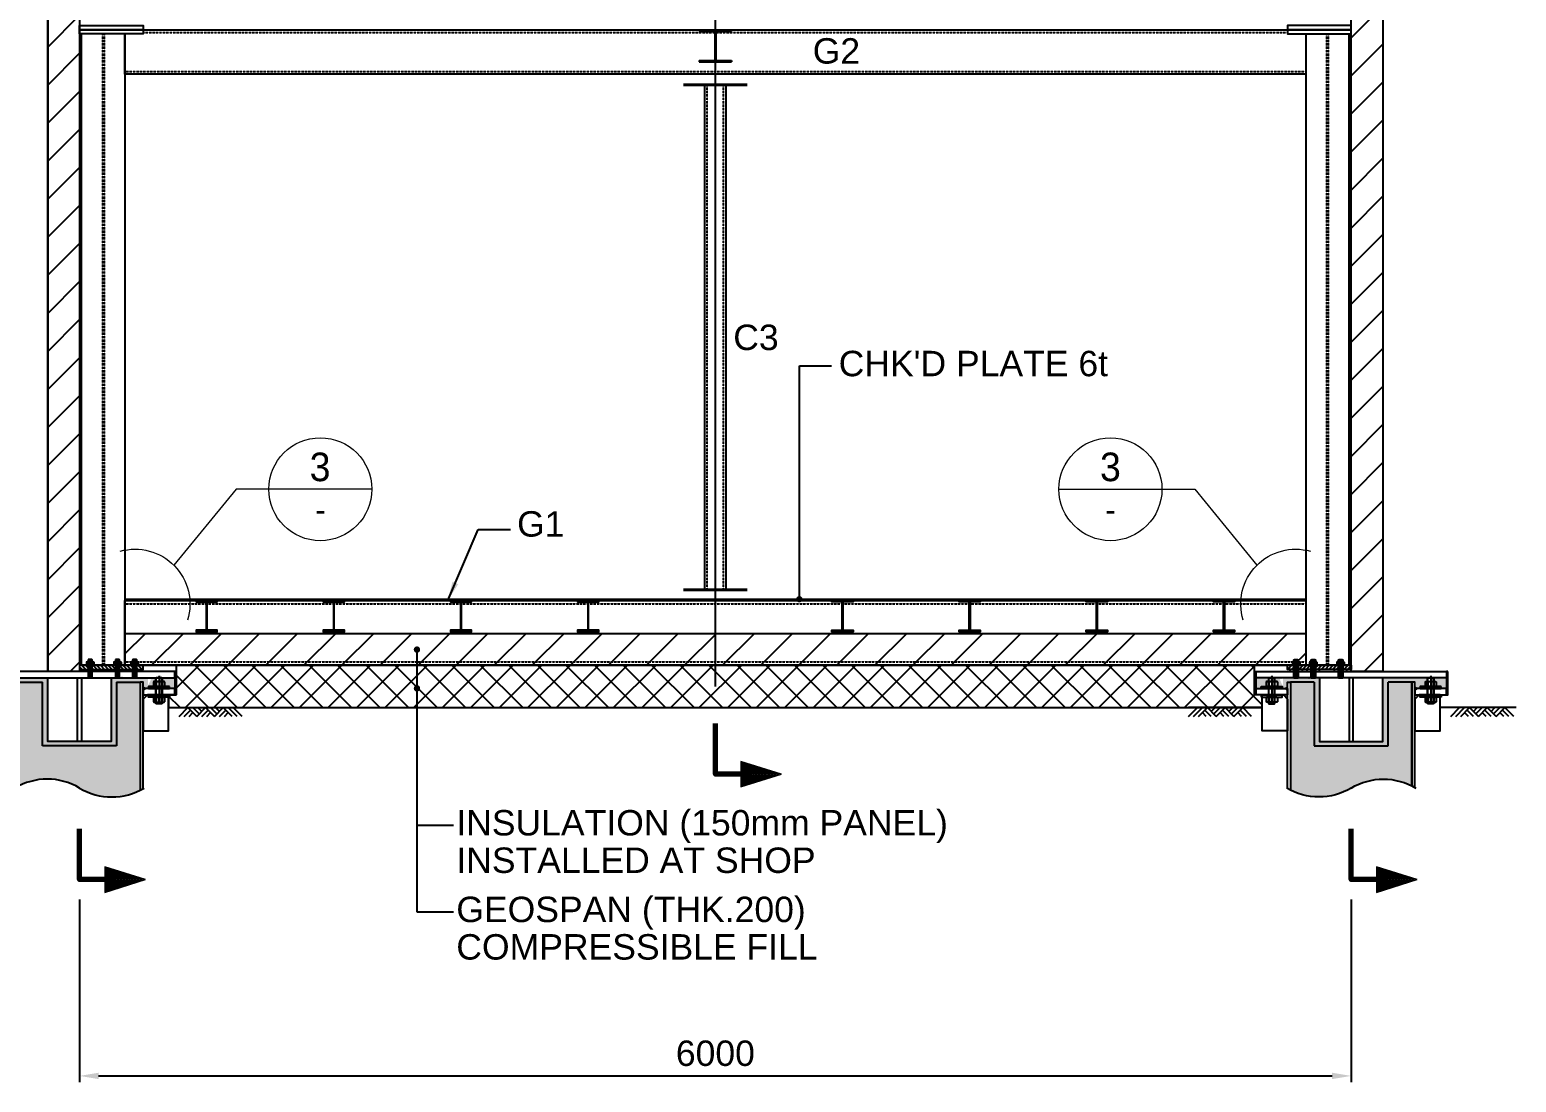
# Model space of a CAD drawing. Header units: millimetres. Extents: x 415966 to 487306, y -108951 to -17325.
# Drawn here: x 456970 to 463984, y -61228 to -56259 of the extents above; entities that cross this region are included whole.
import ezdxf
from ezdxf.enums import TextEntityAlignment as Align

# ---------------------------------------------------------------- set-up
doc = ezdxf.new("R2010")
doc.units = ezdxf.units.MM
doc.header["$LTSCALE"] = 2
doc.linetypes.add('CENTER', pattern=[2, 1.25, -0.25, 0.25, -0.25])
doc.linetypes.add('HIDDEN', pattern=[0.375, 0.25, -0.125])
doc.layers.get('Defpoints').update_dxf_attribs({"color": 250})
for name, color, linetype in [('#20_GR', 3, 'Continuous'), ('C_BLOCK', 7, 'Continuous'), ('C_CEN', 1, 'CENTER'), ('C_COLUMN-01', 2, 'Continuous'), ('C_DIM', 7, 'Continuous'), ('C_GIRDER', 2, 'Continuous'), ('C_HAT', 253, 'Continuous'), ('C_TEXT_01', 2, 'Continuous'), ('CONC', 3, 'Continuous'), ('DIM', 1, 'Continuous'), ('finish', 1, 'Continuous'), ('PLATE', 2, 'Continuous'), ('나사산', 1, 'Continuous'), ('중심선', 1, 'CENTER')]:
    doc.layers.add(name, color=color, linetype=linetype)
doc.layers.add('C_STEEL', color=2, linetype='Continuous', lineweight=30)
doc.styles.add('Arial', font='arial.ttf')
doc.styles.add('돋움', font='')
doc.styles.get('돋움').set_extended_font_data('Dotum')
doc.dimstyles.new('일반도면_0020', dxfattribs={"dimtxt": 80, "dimasz": 60, "dimexe": 20, "dimexo": 100, "dimgap": 30, "dimtad": 1, "dimdec": 0, "dimzin": 0, "dimdsep": 46, "dimtxsty": 'Arial', "dimcen": -100, "dimclrd": 7, "dimclre": 7, "dimclrt": 2, "dimadec": 8, "dimazin": 0, "dimtfac": 1, "dimtdec": 0, "dimtix": 1, "dimtmove": 2, "dimatfit": 3, "dimfxl": 1, "dimtolj": 1, "dimtzin": 0, "dimarcsym": 0})
doc.dimstyles.new('일반도면_0030', dxfattribs={"dimtxt": 120, "dimasz": 90, "dimexe": 30, "dimexo": 150, "dimgap": 45, "dimtad": 1, "dimdec": 0, "dimzin": 0, "dimdsep": 46, "dimtxsty": 'Arial', "dimcen": -150, "dimclrd": 7, "dimclre": 7, "dimclrt": 2, "dimadec": 8, "dimazin": 0, "dimtfac": 1, "dimtdec": 0, "dimtix": 1, "dimtmove": 2, "dimatfit": 3, "dimfxl": 1, "dimtolj": 1, "dimtzin": 0, "dimarcsym": 0})
pattern_1 = [(45, (-63679, -4), (-89.80256121069154, 89.80256121069154), [])]

# ---------------------------------------------------------------- blocks, each defined once
blk = doc.blocks.new('A$C70F644BE')
at = {"layer": 'finish'}
for p, q in [((0, 0), (152, 0)), ((0, 0), (0, -6.600000000002183)), ((152, 0), (152, -6.600000000002183)), ((0, -6.600000000002183), (73.0799999999872, -6.600000000002183)), ((73.0799999999872, -6.600000000002183), (73.0800000000163, -145.3999999999978)), ((78.9200000000128, -6.600000000002183), (152, -6.600000000002183)), ((78.9200000000128, -6.600000000002183), (78.92000000004191, -145.3999999999978)), ((0, -145.3999999999978), (73.0800000000163, -145.3999999999978)), ((2.91038304567337e-11, -145.3999999999978), (2.91038304567337e-11, -152)), ((0, -152), (152, -152)), ((78.92000000004191, -145.3999999999978), (152, -145.3999999999978)), ((152.0000000000291, -145.3999999999978), (152.0000000000291, -152))]:
    blk.add_line(p, q, dxfattribs=at)
blk = doc.blocks.new('*D35')
at = {"layer": 'C_DIM', "color": 7, "lineweight": -2, "transparency": 16777216}
for p, q in [((457205.3010760642, -60365.62744630758), (457205.3010760642, -61227.62744630758)), ((463205.3010760667, -60365.62744630758), (463205.3010760667, -61227.62744630758)), ((457295.3010760642, -61197.62744630758), (463115.3010760667, -61197.62744630758))]:
    blk.add_line(p, q, dxfattribs=at)
at = {"layer": 'C_DIM', "color": 7, "transparency": 16777216}
for points in [[(457295.3010760642, -61182.62744630758), (457295.3010760642, -61212.62744630758), (457205.3010760642, -61197.62744630758)], [(463115.3010760667, -61182.62744630758), (463115.3010760667, -61212.62744630758), (463205.3010760667, -61197.62744630758)]]:
    blk.add_solid(points, dxfattribs=at)
at = {"layer": 'Defpoints', "color": 0, "transparency": 16777216}
for p in [(457205.3010760642, -60215.62744630758), (463205.3010760667, -60215.62744630758), (463205.3010760667, -61197.62744630758)]:
    blk.add_point(p, dxfattribs=at)
at = {"layer": 'C_DIM', "color": 2, "transparency": 16777216, "insert": (460205.3010760655, -61091.35868778098), "char_height": 120, "attachment_point": 5, "style": 'Arial'}
blk.add_mtext('\\A1;6000', dxfattribs=at)
blk = doc.blocks.new('MS')
at = {"layer": 'C_BLOCK', "color": 1, "linetype": 'Continuous', "lineweight": 13}
for p, q in [((-8.665125000000002, 3.562416666666667), (-7, 8.891166666666667)), ((-8.580541666666667, 3.624541666666667), (-7, 8.682041666666667)), ((-8.495666666666668, 3.686958333333334), (-7, 8.472916666666666)), ((-8.410791666666666, 3.749083333333333), (-7, 8.263791666666668)), ((-7, 8.891166666666667), (-5.334875, 3.562416666666667)), ((-7, 8.682041666666667), (-5.419458333333333, 3.624541666666667)), ((-7, 8.472916666666666), (-5.504333333333333, 3.686958333333334)), ((-7, 8.263791666666668), (-5.589208333333334, 3.749083333333333)), ((-8.326208333333334, 3.8115), (-7, 8.056125000000002)), ((-8.241624999999999, 3.873916666666667), (-7, 7.847291666666667)), ((-8.157041666666668, 3.936041666666667), (-7, 7.638166666666667)), ((-8.072166666666666, 3.998458333333334), (-7, 7.429041666666667)), ((-7.987291666666668, 4.060583333333334), (-7, 7.2205)), ((-7.902416666666666, 4.123), (-7, 7.011083333333334)), ((-7.817833333333334, 4.185416666666667), (-7, 6.80225)), ((-7.732958333333333, 4.247541666666667), (-7, 6.592833333333334)), ((-7.648375000000001, 4.309958333333333), (-7, 6.385166666666668)), ((-7.563791666666666, 4.372083333333333), (-7, 6.176333333333334)), ((-7, 8.056125000000002), (-5.673791666666667, 3.8115)), ((-7, 7.847291666666667), (-5.758375, 3.873916666666667)), ((-7, 7.638166666666667), (-5.842958333333334, 3.936041666666667)), ((-7, 7.429041666666667), (-5.927833333333334, 3.998458333333334)), ((-7, 7.2205), (-6.012708333333333, 4.060583333333334)), ((-7, 7.011083333333334), (-6.097583333333334, 4.123)), ((-7, 6.80225), (-6.182166666666667, 4.185416666666667)), ((-7, 6.592833333333334), (-6.267041666666667, 4.247541666666667)), ((-7, 6.385166666666668), (-6.351625, 4.309958333333333)), ((-7, 6.176333333333334), (-6.436208333333334, 4.372083333333333)), ((-6.097583333333334, 4.123), (-7.902416666666666, 4.123)), ((-6.182166666666667, 4.185416666666667), (-7.817833333333334, 4.185416666666667)), ((-6.267041666666667, 4.247541666666667), (-7.732958333333333, 4.247541666666667)), ((-6.351625, 4.309958333333333), (-7.648375000000001, 4.309958333333333)), ((-6.436208333333334, 4.372083333333333), (-7.563791666666666, 4.372083333333333)), ((-7.478916666666668, 4.434500000000001), (-7, 5.967208333333334)), ((-6.521083333333334, 4.434500000000001), (-7.478916666666668, 4.434500000000001)), ((-7.394333333333334, 4.496916666666667), (-7, 5.758666666666667)), ((-6.605666666666667, 4.496916666666667), (-7.394333333333334, 4.496916666666667)), ((-7.309458333333334, 4.559041666666666), (-7, 5.549250000000001)), ((-6.690541666666667, 4.559041666666666), (-7.309458333333334, 4.559041666666666)), ((-7.224583333333334, 4.621458333333334), (-7, 5.340416666666667)), ((-6.775416666666668, 4.621458333333334), (-7.224583333333334, 4.621458333333334)), ((-7.140000000000001, 4.683583333333334), (-7, 5.131583333333333)), ((-6.86, 4.683583333333334), (-7.140000000000001, 4.683583333333334)), ((-7.055125, 4.746), (-7, 4.922458333333334)), ((-6.944875000000001, 4.746), (-7.055125, 4.746)), ((-7, 5.967208333333334), (-6.521083333333334, 4.434500000000001)), ((-7, 5.758666666666667), (-6.605666666666667, 4.496916666666667)), ((-7, 5.549250000000001), (-6.690541666666667, 4.559041666666666)), ((-7, 5.340416666666667), (-6.775416666666668, 4.621458333333334)), ((-7, 5.131583333333333), (-6.86, 4.683583333333334)), ((-7, 4.922458333333334), (-6.944875000000001, 4.746)), ((-5.334875, 3.562416666666667), (-8.665125000000002, 3.562416666666667)), ((-5.419458333333333, 3.624541666666667), (-8.580541666666667, 3.624541666666667)), ((-5.504333333333333, 3.686958333333334), (-8.495666666666668, 3.686958333333334)), ((-5.589208333333334, 3.749083333333333), (-8.410791666666666, 3.749083333333333)), ((-5.673791666666667, 3.8115), (-8.326208333333334, 3.8115)), ((-5.758375, 3.873916666666667), (-8.241624999999999, 3.873916666666667)), ((-5.842958333333334, 3.936041666666667), (-8.157041666666668, 3.936041666666667)), ((-5.927833333333334, 3.998458333333334), (-8.072166666666666, 3.998458333333334)), ((-6.012708333333333, 4.060583333333334), (-7.987291666666668, 4.060583333333334))]:
    blk.add_line(p, q, dxfattribs=at)
at = {"layer": 'C_BLOCK', "color": 3, "linetype": 'Continuous', "lineweight": 70, "flags": 128}
blk.add_lwpolyline([(-7, 3.5), (-7, 0), (0, 0)], dxfattribs=at)
at = {"layer": 'C_BLOCK', "color": 1, "linetype": 'Continuous', "lineweight": 13}
blk.add_3dface([(-8.75, 3.5), (-7, 9.1), (-5.25, 3.5)], dxfattribs=at)
blk = doc.blocks.new('A$C25214C55')
at = {"layer": 'DIM'}
for p, q in [((223.470387361871, -125.0000000000036), (348.470387361871, -3.637978807091713e-12)), ((294.1810654805304, -125.0000000000036), (419.1810654805304, -3.637978807091713e-12)), ((364.8917435991752, -125.0000000000036), (489.8917435991752, -3.637978807091713e-12)), ((473.470387361871, -125.0000000000036), (419.1810654805304, -70.71067811865942)), ((544.1810654805304, -125.0000000000036), (454.5364045398455, -35.35533905932971)), ((614.8917435991752, -125.0000000000036), (489.8917435991752, -3.637978807091713e-12)), ((544.1810654805304, -54.28932188134786), (598.470387361871, -3.637978807091713e-12)), ((579.5364045398455, -89.64466094067757), (669.1810654805304, -3.637978807091713e-12)), ((614.8917435991752, -125.0000000000036), (739.8917435991752, -3.637978807091713e-12)), ((723.470387361871, -125.0000000000036), (669.1810654805304, -70.71067811865942)), ((794.1810654805304, -125.0000000000036), (704.5364045398455, -35.35533905932971)), ((864.8917435991752, -125.0000000000036), (739.8917435991752, -3.637978807091713e-12)), ((794.1810654805304, -54.28932188134786), (848.470387361871, -3.637978807091713e-12)), ((829.5364045398455, -89.64466094067757), (919.1810654805304, -3.637978807091713e-12)), ((864.8917435991752, -125.0000000000036), (989.8917435991752, -3.637978807091713e-12)), ((973.470387361871, -125.0000000000036), (919.1810654805304, -70.71067811865942)), ((1044.18106548053, -125.0000000000036), (954.5364045398455, -35.35533905932971)), ((1114.891743599175, -125.0000000000036), (989.8917435991752, -3.637978807091713e-12))]:
    blk.add_line(p, q, dxfattribs=at)
blk = doc.blocks.new('_DatumFilled')
at = {"color": 0, "linetype": 'ByBlock'}
blk.add_solid([(0, 0.57735027), (-1, 0), (0, -0.57735027)], dxfattribs=at)
blk = doc.blocks.new('d11')
h = blk.add_hatch(color=9)
edge = h.paths.add_edge_path()
edge.add_arc((-303.7500000001164, -294.7278323663486), 296.6943494444259, 239.1258303310062, 296.7950632267268)
edge.add_line((-170, -559.5645263726037), (-170, -49.99999999998545))
edge.add_line((-170, -50), (-281.0000000074506, -50))
edge.add_line((-281.0000000074506, -50), (-281.0000000074506, -350))
edge.add_line((-281.0000000074506, -350), (-631.0000000074506, -350))
edge.add_line((-631.0000000074506, -350), (-631.0000000074506, -50))
edge.add_line((-631.0000000074506, -50), (-742, -50))
edge.add_line((-742, -50), (-742, -539.1944840871438))
edge.add_arc((-608.2500000001164, -804.0311780936318), 296.694349444439, 59.12583033100577, 116.7950632266658, ccw=False)
at = {"layer": 'C_GIRDER'}
h = blk.add_hatch(dxfattribs=at)
h.set_pattern_fill('AR-CONC', color=256, scale=5, style=0)
h.set_pattern_definition([(49.99999999999999, (-571463.5940438636, 28468.11309052343), (35.86300913003767, -3.137606749129755), [3.75, -41.25]), (355, (-571463.5940438636, 28468.11309052343), (-6.937566680649999, 37.60960668500059), [3, -33]), (100.4513999999999, (-571460.6054598636, 28467.85162352343), (28.92546908570108, 34.47197710304768), [3.1870095, -35.0571056]), (46.18420000000001, (-571463.5940438636, 28478.11309052343), (53.36205243128222, -8.275950716450904), [5.625, -61.875]), (96.63559999999974, (-571459.1472066136, 28477.42342517343), (46.73313527743516, 48.70589354502209), [4.780514399999997, -52.58564999999998]), (351.1842, (-571463.5940438636, 28478.11309052343), (46.73309725668136, 48.70593004626623), [4.5, -49.5]), (21, (-571458.5940438636, 28475.61309052343), (29.84535260592308, -20.13094453326694), [3.75, -41.25]), (326.0000000000001, (-571458.5940438636, 28475.61309052343), (12.16576659607909, 36.25750225234265), [3, -33]), (71.4514, (-571456.1069322136, 28473.93551022343), (42.0111314290745, 16.12652483549762), [3.1870095, -35.0571056]), (37.50000000000001, (-571463.5940438636, 28468.11309052343), (0.6079927658645333, 16.64469269156557), [0, -32.59999999999999, 0, -33.5, 0, -33.125]), (7.499999999999999, (-571463.5940438636, 28468.11309052343), (13.15347687210743, 19.72058559411801), [0, -19.1, 0, -31.85, 0, -12.625]), (327.5, (-571474.7440438636, 28468.11309052343), (26.69112180862045, -1.12774358671899), [0, -12.5, 0, -39, 0, -51.75]), (317.5, (-571479.7440438636, 28468.11309052343), (29.15930846711931, 5.005249116615882), [0, -16.25, 0, -25.9, 0, -36.75])])
h.paths.add_polyline_path([(-846.0000000172295, -30), (-906, -30), (-906, -80.00000000046566), (-881, -80.00000000046566), (-881, -70.00000002031447), (-853.9999999807915, -70.00000002031447), (-855.9995664064772, -68.84487303521018, -0.03836757206835595), (-857.5585600156337, -67.94426000007661), (-857.5585600156337, -48.05574000008346, -0.03836757211836058), (-855.9995664043818, -47.15512696393125), (-854.0000000153668, -46.00000000032014), (-846.0000000182772, -46.00000000032014)])
h.paths.add_polyline_path([(-756, -50), (-742, -50), (-606.0000000074506, -50), (-606.0000000074506, -30), (-816.000000017113, -30), (-816.0000000181608, -46.00000000032014), (-808.0000000153668, -46.00000000032014), (-806.0004336256534, -47.15512696452788, -0.03836757208910301), (-804.4414400155656, -48.05574000008346), (-804.4414400155656, -67.94426000007661, -0.03836757203997456), (-806.0004336235579, -68.84487303464266), (-808.0000000499422, -70.00000002031447), (-781, -70.00000002031447), (-781, -80.00000000046566), (-756, -80.00000000046566)])
h.paths.add_polyline_path([(-133.47426130448, -33.03101058542961), (-122.1975762033835, -35.60851561209711), (-120.2471683339681, -30), (-306.0000000074506, -30), (-306.0000000074506, -50), (-170, -50), (-156, -50), (-156, -80.00000000046566), (-131, -80.00000000046566), (-131, -70.00000002031447), (-103.9999999500578, -70.00000002031447), (-105.9995663764421, -68.84487303462811, -0.03836757203983128), (-107.5585599844344, -67.94426000007661), (-107.5585599844344, -48.05574000008346, -0.03836757208895958), (-105.9995663743466, -47.15512696452788), (-103.9999999846332, -46.00000000032014), (-95.99999998183921, -46.00000000032014), (-95.99999998288695, -30), (-120.2471683339681, -30), (-122.1975762033835, -35.60851561209711), (-118.4805116424104, -36.45812278872472), (-133.8021205305122, -68.97808361479838)])
h.paths.add_polyline_path([(-6, -30), (-65.99999998277053, -30), (-65.9999999817228, -46.00000000032014), (-57.99999998463318, -46.00000000032014), (-56.00043359561823, -47.15512696393125, -0.03836757211821606), (-54.4414399843663, -48.05574000008346), (-54.4414399843663, -67.94426000007661, -0.03836757206821154), (-56.00043359352276, -68.84487303521018), (-58.00000001920853, -70.00000002031447), (-31, -70.00000002031447), (-31, -80.00000000046566), (-6, -80.00000000046566)])
h.paths.add_polyline_path([(-631.0000000074506, -50), (-631.0000000074506, -350), (-281.0000000074506, -350), (-281.0000000074506, -50), (-306.0000000074506, -50), (-306.0000000074506, -330), (-606.0000000074506, -330), (-606.0000000074506, -50)])
at = {"layer": 'C_HAT'}
h = blk.add_hatch(dxfattribs=at)
h.set_pattern_fill('ANSI31', color=256, scale=100, style=0)
h.set_pattern_definition([(135, (574219.1210275803, 21868.16491843114), (8.838834764831843, 8.838834764831844), [])])
h.paths.add_polyline_path([(-456.0000000074506, 30), (-156.0000000074506, 30), (-156.0000000074506, 10), (-456.0000000074506, 10)])
for p, q in [((-423.3207999996375, 44.65929999999935), (-420.9999999996508, 46)), ((-423.3207999996375, 44.65929999999935), (-423.3207999996375, 31.34070000000065)), ((-423.3207999996375, 31.34070000000065), (-420.9999999996508, 30)), ((-420.9999999996508, 46), (-390.9999999996508, 46)), ((-420.9999999996508, 30), (-390.9999999996508, 30)), ((-414.6468349996721, 57.35000000000582), (-415.9999999996508, 55.996834999969)), ((-395.9999999996508, 55.996834999969), (-415.9999999996508, 55.996834999969)), ((-415.9999999996508, 55.996834999969), (-415.9999999996508, -28.64683499996318)), ((-414.6609999997308, 44.65929999999935), (-414.6609999997308, 31.34070000000065)), ((-397.3531649996294, 57.35000000000582), (-414.6468349996721, 57.35000000000582)), ((-395.9999999996508, 55.996834999969), (-397.3531649996294, 57.35000000000582)), ((-397.3389999996871, 44.65929999999935), (-397.3389999996871, 31.34070000000065)), ((-395.9999999996508, -28.64683499996318), (-395.9999999996508, 55.996834999969)), ((-390.9999999996508, 46), (-388.679199999664, 44.65929999999935)), ((-390.9999999996508, 30), (-388.679199999664, 31.34070000000065)), ((-388.679199999664, 44.65929999999935), (-388.679199999664, 31.34070000000065)), ((-294.3207999975421, 44.65929999999935), (-291.9999999975553, 46)), ((-294.3207999975421, 44.65929999999935), (-294.3207999975421, 31.34070000000065)), ((-294.3207999975421, 31.34070000000065), (-291.9999999975553, 30)), ((-291.9999999975553, 46), (-261.9999999975553, 46)), ((-291.9999999975553, 30), (-261.9999999975553, 30)), ((-285.6468349975767, 57.35000000000582), (-286.9999999975553, 55.996834999969)), ((-266.9999999975553, 55.996834999969), (-286.9999999975553, 55.996834999969)), ((-286.9999999975553, 55.996834999969), (-286.9999999975553, -28.64683499996318)), ((-285.6609999976354, 44.65929999999935), (-285.6609999976354, 31.34070000000065)), ((-268.3531649975339, 57.35000000000582), (-285.6468349975767, 57.35000000000582)), ((-266.9999999975553, 55.996834999969), (-268.3531649975339, 57.35000000000582)), ((-268.3389999975916, 44.65929999999935), (-268.3389999975916, 31.34070000000065)), ((-266.9999999975553, -28.64683499996318), (-266.9999999975553, 55.996834999969)), ((-261.9999999975553, 46), (-259.6791999975685, 44.65929999999935)), ((-261.9999999975553, 30), (-259.6791999975685, 31.34070000000065)), ((-259.6791999975685, 44.65929999999935), (-259.6791999975685, 31.34070000000065)), ((-213.3207999975421, 44.65929999999935), (-210.9999999975553, 46)), ((-213.3207999975421, 44.65929999999935), (-213.3207999975421, 31.34070000000065)), ((-213.3207999975421, 31.34070000000065), (-210.9999999975553, 30)), ((-210.9999999975553, 46), (-180.9999999975553, 46)), ((-210.9999999975553, 30), (-180.9999999975553, 30)), ((-204.6468349975767, 57.35000000000582), (-205.9999999975553, 55.996834999969)), ((-185.9999999975553, 55.996834999969), (-205.9999999975553, 55.996834999969)), ((-205.9999999975553, 55.996834999969), (-205.9999999975553, -28.64683499996318)), ((-204.6609999976354, 44.65929999999935), (-204.6609999976354, 31.34070000000065)), ((-187.3531649975339, 57.35000000000582), (-204.6468349975767, 57.35000000000582)), ((-185.9999999975553, 55.996834999969), (-187.3531649975339, 57.35000000000582)), ((-187.3389999975916, 44.65929999999935), (-187.3389999975916, 31.34070000000065)), ((-185.9999999975553, -28.64683499996318), (-185.9999999975553, 55.996834999969)), ((-180.9999999975553, 46), (-178.6791999975685, 44.65929999999935)), ((-180.9999999975553, 30), (-178.6791999975685, 31.34070000000065)), ((-178.6791999975685, 44.65929999999935), (-178.6791999975685, 31.34070000000065)), ((-854.0000000153668, -46.00000000032014), (-857.5585600156337, -48.05574000006891)), ((-857.5585600156337, -48.05574000006891), (-857.5585600156337, -67.94426000010571)), ((-854.0000000153668, -70.00000000032014), (-857.5585600156337, -67.94426000010571)), ((-808.0000000153668, -46.00000000032014), (-854.0000000153668, -46.00000000032014)), ((-808.0000000153668, -70.00000000032014), (-854.0000000153668, -70.00000000032014)), ((-846.0000000153668, -31.6237980001606), (-844.3762020152062, -30)), ((-846.0000000153668, -31.6237980001606), (-846.0000000251457, -149.9999999809079)), ((-846.0000000153668, -31.6237980001606), (-816.0000000153668, -31.6237980001606)), ((-844.3762020152062, -30), (-817.6237980150618, -30)), ((-844.2802000152878, -48.05574000006891), (-844.2802000152878, -67.94426000010571)), ((-817.7198000154458, -48.05574000006891), (-817.7198000154458, -67.94426000010571)), ((-817.6237980150618, -30), (-816.0000000153668, -31.6237980001606)), ((-816.00000002468, -150.0000000201399), (-816.0000000153668, -31.6237980001606)), ((-804.4414400155656, -48.05574000006891), (-808.0000000153668, -46.00000000032014)), ((-804.4414400155656, -67.94426000010571), (-808.0000000153668, -70.00000000032014)), ((-804.4414400155656, -48.05574000006891), (-804.4414400155656, -67.94426000010571)), ((-395.9999999996508, -28.64683499996318), (-415.9999999996508, -28.64683499996318)), ((-414.6468349996721, -30), (-415.9999999996508, -28.64683499996318)), ((-397.3531649996294, -30), (-414.6468349996721, -30)), ((-395.9999999996508, -28.64683499996318), (-397.3531649996294, -30)), ((-266.9999999975553, -28.64683499996318), (-286.9999999975553, -28.64683499996318)), ((-268.3531649975339, -30), (-285.6468349975767, -30)), ((-266.9999999975553, -28.64683499996318), (-268.3531649975339, -30)), ((-255.6468349975767, -30), (-256.9999999975553, -28.64683499996318)), ((-185.9999999975553, -28.64683499996318), (-205.9999999975553, -28.64683499996318)), ((-204.6468349975767, -30), (-205.9999999975553, -28.64683499996318)), ((-187.3531649975339, -30), (-204.6468349975767, -30)), ((-185.9999999975553, -28.64683499996318), (-187.3531649975339, -30)), ((-107.5585599844344, -48.05574000006891), (-103.9999999846332, -46.00000000032014)), ((-107.5585599844344, -48.05574000006891), (-107.5585599844344, -67.94426000010571)), ((-107.5585599844344, -67.94426000010571), (-103.9999999846332, -70.00000000032014)), ((-103.9999999846332, -46.00000000032014), (-57.99999998463318, -46.00000000032014)), ((-103.9999999846332, -70.00000000032014), (-57.99999998463318, -70.00000000032014)), ((-94.37620198493823, -30), (-95.99999998463318, -31.6237980001606)), ((-95.99999997531995, -150.0000000201399), (-95.99999998463318, -31.6237980001606)), ((-65.99999998463318, -31.6237980001606), (-95.99999998463318, -31.6237980001606)), ((-67.62379798479378, -30), (-94.37620198493823, -30)), ((-94.2801999845542, -48.05574000006891), (-94.2801999845542, -67.94426000010571)), ((-67.71979998471215, -48.05574000006891), (-67.71979998471215, -67.94426000010571)), ((-65.99999998463318, -31.6237980001606), (-67.62379798479378, -30)), ((-65.99999998463318, -31.6237980001606), (-65.99999997485429, -149.9999999809079)), ((-57.99999998463318, -46.00000000032014), (-54.4414399843663, -48.05574000006891)), ((-57.99999998463318, -70.00000000032014), (-54.4414399843663, -67.94426000010571)), ((-54.4414399843663, -48.05574000006891), (-54.4414399843663, -67.94426000010571)), ((-854.0000000149012, -120.0000000004657), (-857.558560015168, -122.0557400002144)), ((-857.558560015168, -122.0557400002144), (-857.558560015168, -141.9442600002512)), ((-808.0000000149012, -120.0000000004657), (-854.0000000149012, -120.0000000004657)), ((-844.2802000148222, -122.0557400002144), (-844.2802000148222, -141.9442600002512)), ((-817.7198000149801, -122.0557400002144), (-817.7198000149801, -141.9442600002512)), ((-804.4414400150999, -122.0557400002144), (-808.0000000149012, -120.0000000004657)), ((-804.4414400150999, -122.0557400002144), (-804.4414400150999, -141.9442600002512)), ((-107.5585599849001, -122.0557400002144), (-103.9999999850988, -120.0000000004657)), ((-107.5585599849001, -122.0557400002144), (-107.5585599849001, -141.9442600002512)), ((-103.9999999850988, -120.0000000004657), (-57.99999998509884, -120.0000000004657)), ((-94.28019998501986, -122.0557400002144), (-94.28019998501986, -141.9442600002512)), ((-67.71979998517781, -122.0557400002144), (-67.71979998517781, -141.9442600002512)), ((-57.99999998509884, -120.0000000004657), (-54.44143998483196, -122.0557400002144)), ((-54.44143998483196, -122.0557400002144), (-54.44143998483196, -141.9442600002512)), ((-854.0000000149012, -144.0000000004657), (-857.558560015168, -141.9442600002512)), ((-808.0000000149012, -144.0000000004657), (-854.0000000149012, -144.0000000004657)), ((-846.0000000051223, -150.0000000004657), (-816.0000000051223, -150.0000000004657)), ((-846.0000000051223, -150.0000000004657), (-844.3762020049617, -151.6237980006263)), ((-844.3762020049617, -151.6237980006263), (-817.6237980048172, -151.6237980006263)), ((-817.6237980048172, -151.6237980006263), (-816.0000000051223, -150.0000000004657)), ((-804.4414400150999, -141.9442600002512), (-808.0000000149012, -144.0000000004657)), ((-107.5585599849001, -141.9442600002512), (-103.9999999850988, -144.0000000004657)), ((-103.9999999850988, -144.0000000004657), (-57.99999998509884, -144.0000000004657)), ((-65.99999999487773, -150.0000000004657), (-95.99999999487773, -150.0000000004657)), ((-94.37620199518278, -151.6237980006263), (-95.99999999487773, -150.0000000004657)), ((-67.62379799503833, -151.6237980006263), (-94.37620199518278, -151.6237980006263)), ((-65.99999999487773, -150.0000000004657), (-67.62379799503833, -151.6237980006263)), ((-57.99999998509884, -144.0000000004657), (-54.44143998483196, -141.9442600002512))]:
    blk.add_line(p, q)
at = {"color": 253}
for p, q in [((-1234.803200204857, -170), (-876, -170)), ((-36, -170), (311.140452080057, -169.9999999999854))]:
    blk.add_line(p, q, dxfattribs=at)
at = {"color": 1}
for points in [[(-436.0000000024447, 10), (-376.0000000024447, 10), (-376.0000000024447, 0), (-436.0000000024447, 0)], [(-307.0000000003492, 10), (-247.0000000003492, 10), (-247.0000000003492, 0), (-307.0000000003492, 0)], [(-226.0000000003492, 10), (-166.0000000003492, 10), (-166.0000000003492, 0), (-226.0000000003492, 0)], [(-881, -70.00000002031447), (-781, -70.00000002031447), (-781, -80.00000002031447), (-881, -80.00000002031447)], [(-31, -70.00000002031447), (-131, -70.00000002031447), (-131, -80.00000002031447), (-31, -80.00000002031447)], [(-881, -120.0000000203145), (-781, -120.0000000203145), (-781, -110.0000000203145), (-881, -110.0000000203145)], [(-31, -120.0000000203145), (-131, -120.0000000203145), (-131, -110.0000000203145), (-31, -110.0000000203145)]]:
    blk.add_lwpolyline(points, close=True, dxfattribs=at)
at = {"color": 6}
for points in [[(-876, -110.0000000004657), (-776, -110.0000000004657), (-756, -130.0000000004657), (-756, -280.0000000004657), (-876, -280.0000000004657)], [(-36, -110.0000000004657), (-136, -110.0000000004657), (-156, -130.0000000004657), (-156, -280.0000000004657), (-36, -280.0000000004657)]]:
    blk.add_lwpolyline(points, close=True, dxfattribs=at)
for centre, radius, start, end in [((-418.9908999997424, 38.33776769973338), 7.662232353148038, 55.59101350092298, 124.408986499077), ((-418.9908999997424, 37.66223230026662), 7.662232353148724, 235.591013500923, 304.408986499077), ((-405.7904606685042, 16.00073178776074), 30, 90.40019389586004, 107.1985961775466), ((-405.7904606685042, 59.99926821223926), 30, 252.8014038224534, 269.59980610414), ((-406.2095393307973, 16.00073178776074), 30, 72.80140382245344, 89.59980610413999), ((-406.2095393307973, 59.99926821223926), 30, 270.40019390253, 287.1985961775466), ((-393.0090999996755, 38.33776769973338), 7.662232353147973, 55.59101350092298, 124.408986499077), ((-393.0090999996755, 37.66223230026662), 7.662232353148918, 235.591013500923, 304.408986499077), ((-289.9908999976469, 38.33776769973338), 7.662232353148038, 55.59101350092298, 124.408986499077), ((-289.9908999976469, 37.66223230026662), 7.662232353148724, 235.591013500923, 304.408986499077), ((-276.7904606664088, 16.00073178776074), 30, 90.40019389586004, 107.1985961775466), ((-276.7904606664088, 59.99926821223926), 30, 252.8014038224534, 269.59980610414), ((-277.2095393287018, 16.00073178776074), 30, 72.80140382245344, 89.59980610413999), ((-277.2095393287018, 59.99926821223926), 30, 270.40019390253, 287.1985961775466), ((-264.0090999975801, 38.33776769973338), 7.662232353147973, 55.59101350092298, 124.408986499077), ((-264.0090999975801, 37.66223230026662), 7.662232353148918, 235.591013500923, 304.408986499077), ((-208.9908999976469, 38.33776769973338), 7.662232353148038, 55.59101350092298, 124.408986499077), ((-208.9908999976469, 37.66223230026662), 7.662232353148724, 235.591013500923, 304.408986499077), ((-195.7904606664088, 16.00073178776074), 30, 90.40019389586004, 107.1985961775466), ((-195.7904606664088, 59.99926821223926), 30, 252.8014038224534, 269.59980610414), ((-196.2095393287018, 16.00073178776074), 30, 72.80140382245344, 89.59980610413999), ((-196.2095393287018, 59.99926821223926), 30, 270.40019390253, 287.1985961775466), ((-183.0090999975801, 38.33776769973338), 7.662232353147973, 55.59101350092298, 124.408986499077), ((-183.0090999975801, 37.66223230026662), 7.662232353148918, 235.591013500923, 304.408986499077), ((-850.9193800156936, -57.74875619387603), 11.74875627482733, 55.59101347687546, 124.4089865231245), ((-850.9193800156936, -58.25124380629859), 11.74875627482583, 235.5910134768754, 304.4089865231246), ((-830.678706374485, -91.99887792565278), 46, 90.4001939091999, 107.1985962124875), ((-830.678706374485, -24.00112207498751), 46, 252.8014037875125, 269.5998060908001), ((-831.3212936567143, -91.99887792565278), 46, 72.80140378751251, 89.59980609080009), ((-831.3212936567143, -24.00112207498751), 46, 270.4001939091999, 287.1985962124875), ((-811.0806200155057, -57.74875619387603), 11.74875627482638, 55.59101347687546, 124.4089865231245), ((-811.0806200155057, -58.25124380629859), 11.74875627482608, 235.5910134768754, 304.4089865231246), ((-100.9193799844943, -57.74875619387603), 11.74875627482638, 55.59101347663989, 124.4089865233601), ((-100.9193799844943, -58.25124380629859), 11.74875627482608, 235.5910134766399, 304.4089865233601), ((-80.67870634328574, -91.99887792565278), 46, 90.4001939091999, 107.1985962124875), ((-80.67870634328574, -24.00112207498751), 46, 252.8014037875125, 269.5998060908001), ((-81.32129362551495, -91.99887792565278), 46, 72.80140378751251, 89.59980609080009), ((-81.32129362551495, -24.00112207498751), 46, 270.4001939091999, 287.1985962124875), ((-61.0806199843064, -57.74875619387603), 11.74875627482733, 55.59101347663989, 124.4089865233601), ((-61.0806199843064, -58.25124380629859), 11.74875627482583, 235.5910134766399, 304.4089865233601), ((-850.919380015228, -131.7487561940216), 11.74875627482733, 55.59101347687546, 124.4089865231245), ((-830.6787063740194, -165.9988779257983), 46, 90.4001939091999, 107.1985962124875), ((-831.3212936562486, -165.9988779257983), 46, 72.80140378751251, 89.59980609080009), ((-811.08062001504, -131.7487561940216), 11.74875627482638, 55.59101347687546, 124.4089865231245), ((-100.91937998496, -131.7487561940216), 11.74875627482638, 55.59101347663989, 124.4089865233601), ((-80.6787063437514, -165.9988779257983), 46, 90.4001939091999, 107.1985962124875), ((-81.32129362598062, -165.9988779257983), 46, 72.80140378751251, 89.59980609080009), ((-61.08061998477206, -131.7487561940216), 11.74875627482733, 55.59101347663989, 124.4089865233601), ((-850.919380015228, -132.2512438064441), 11.74875627482583, 235.5910134768754, 304.4089865231246), ((-830.6787063740194, -98.00112207513303), 46, 252.8014037875125, 269.5998060908001), ((-831.3212936562486, -98.00112207513303), 46, 270.4001939091999, 287.1985962124875), ((-811.08062001504, -132.2512438064441), 11.74875627482608, 235.5910134768754, 304.4089865231246), ((-100.91937998496, -132.2512438064441), 11.74875627482608, 235.5910134766399, 304.4089865233601), ((-80.6787063437514, -98.00112207513303), 46, 252.8014037875125, 269.5998060908001), ((-81.32129362598062, -98.00112207513303), 46, 270.4001939091999, 287.1985962124875), ((-61.08061998477206, -132.2512438064441), 11.74875627482583, 235.5910134766399, 304.4089865233601)]:
    blk.add_arc(centre, radius, start, end)
at = {"layer": 'C_CEN', "linetype": 'Continuous'}
for centre, start, end in [((-608.25, -804.0311780935735), 59.12583032951751, 120.8741696704825), ((-303.7500000002328, -294.7278323662904), 239.1258303295175, 300.8741696704825)]:
    blk.add_arc(centre, 296.6943494444494, start, end, dxfattribs=at)
at = {"layer": 'C_GIRDER'}
for p, q in [((-631.0000000074506, -350), (-631.0000000074506, -50)), ((-281.0000000074506, -50), (-281.0000000074506, -350)), ((-281.0000000074506, -350), (-631.0000000074506, -350))]:
    blk.add_line(p, q, dxfattribs=at)
for points in [[(-912, 0), (-906, 0), (-906, -110.0000000004657), (-912, -110.0000000004657)], [(-456.0000000074506, 10), (-156.0000000074506, 10), (-156.0000000074506, 30), (-456.0000000074506, 30)], [(0, 0), (-6, 0), (-6, -110.0000000004657), (0, -110.0000000004657)], [(-606.0000000074506, -30), (-306.0000000074506, -30), (-306.0000000074506, -330), (-606.0000000074506, -330)], [(-466.0000000074506, -30), (-446.0000000074506, -30), (-446.0000000074506, -330), (-466.0000000074506, -330)]]:
    blk.add_lwpolyline(points, close=True, dxfattribs=at)
at = {"layer": 'CONC', "color": 8}
for points in [[(-742, -539.1944840871292), (-742, -50), (-631.0000000074506, -50)], [(-281.0000000074506, -50), (-170, -50), (-170, -559.5645263726765)]]:
    blk.add_lwpolyline(points, dxfattribs=at)
at = {"layer": 'PLATE'}
for points in [[(-6, -30), (-6, 0), (-906, 0), (-906, -30)], [(-756, -80.00000000046566), (-756, -110.0000000004657), (-906, -110.0000000004657), (-906, -80.00000000046566)], [(-156, -80.00000000046566), (-156, -110.0000000004657), (-6, -110.0000000004657), (-6, -80.00000000046566)]]:
    blk.add_lwpolyline(points, close=True, dxfattribs=at)
for points in [[(-756, -546.7424793672835), (-756, -50), (-742, -50), (-742, -539.1944840871292)], [(-156, -552.0165310925076), (-156, -50), (-170, -50), (-170, -559.5645263726765)]]:
    blk.add_lwpolyline(points, dxfattribs=at)
at = {"layer": '나사산'}
for p, q in [((-414.6468349996721, 57.35000000000582), (-414.6468349996721, -30)), ((-397.3531649996294, 57.35000000000582), (-397.3531649996294, -30)), ((-285.6468349975767, 57.35000000000582), (-285.6468349975767, -30)), ((-268.3531649975339, 57.35000000000582), (-268.3531649975339, -30)), ((-204.6468349975767, 57.35000000000582), (-204.6468349975767, -30)), ((-187.3531649975339, 57.35000000000582), (-187.3531649975339, -30)), ((-844.3762020254508, -151.6237980006263), (-844.3762020152062, -31.6237980001606)), ((-817.6237980248407, -151.6237980006263), (-817.6237980150618, -31.6237980001606)), ((-94.37620197515935, -151.6237980006263), (-94.37620198493823, -31.6237980001606)), ((-67.62379797454923, -151.6237980006263), (-67.62379798479378, -31.6237980001606))]:
    blk.add_line(p, q, dxfattribs=at)
at = {"layer": '중심선'}
for p, q in [((-405.9999999996508, -32.0380303793936), (-405.9999999996508, 59.35000000000582)), ((-405.9999999996508, 28), (-405.9999999996508, 48)), ((-406.0000000024447, 45), (-406.0000000024447, -30.64683499996318)), ((-276.9999999975553, -32.0380303793936), (-276.9999999975553, 59.35000000000582)), ((-276.9999999975553, 28), (-276.9999999975553, 48)), ((-277.0000000003492, 45), (-277.0000000003492, -30.64683499996318)), ((-195.9999999975553, -32.0380303793936), (-195.9999999975553, 59.35000000000582)), ((-195.9999999975553, 28), (-195.9999999975553, 48)), ((-196.0000000003492, 45), (-196.0000000003492, -30.64683499996318)), ((-831.0000000251457, -20.00000000017462), (-831.0000000256114, -151.6237980006263)), ((-831.0000000251457, -30), (-831.0000000349246, -22.00000000017462)), ((-80.99999997485429, -20.00000000017462), (-80.99999997438863, -151.6237980006263)), ((-80.99999997485429, -30), (-80.9999999650754, -22.00000000017462)), ((-831.0000000149012, -151.6237980006263), (-831.0000000149012, -118.0000000004657)), ((-80.99999998509884, -151.6237980006263), (-80.99999998509884, -118.0000000004657))]:
    blk.add_line(p, q, dxfattribs=at)
at = {"color": 1, "yscale": 20, "zscale": 20}
for p, xscale in [((-756, -80.00000000046566), 20), ((-156, -80.00000000046566), -20)]:
    blk.add_blockref('_DatumFilled', p, dxfattribs=dict(at, xscale=xscale))
at = {"layer": 'CONC', "xscale": -0.333333333334546, "yscale": 0.333333333334546, "zscale": 0.333333333334546}
for p in [(-851.5098708791193, -170), (385.6305812010542, -170)]:
    blk.add_blockref('A$C25214C55', p, dxfattribs=at)

msp = doc.modelspace()

# ---------------------------------------------------------------- hatches: boundary and pattern name
at = {"layer": 'C_GIRDER'}
h = msp.add_hatch(dxfattribs=at)
h.set_pattern_fill('ANSI37', color=1, scale=30)
h.set_pattern_definition([(45, (-63679, 0), (-67.35192090801866, 67.35192090801866), []), (135, (-63679, 0), (-67.35192090801866, -67.35192090801864), [])])
h.paths.add_polyline_path([(462749.3010760669, -59259.23012099281), (457661.3010760622, -59259.23012099281), (457661.3010760622, -59399.23012099328), (457625.3010760622, -59399.23012099328), (457625.3010760622, -59459.23012099282), (462785.3010760669, -59459.23012099282), (462785.3010760669, -59399.23012099328), (462749.3010760669, -59399.23012099328)])
at = {"layer": 'finish'}
h = msp.add_hatch(dxfattribs=at)
h.set_pattern_fill('ANSI31', color=256, scale=40, style=0)
h.set_pattern_definition(pattern_1)
h.paths.add_polyline_path([(457055.3010760617, -59289.23012099282), (457205.3010760622, -59289.23012099282), (457205.3010760622, -50219.2301209928), (457055.3010760617, -50219.2301209928)])
h = msp.add_hatch(dxfattribs=at)
h.set_pattern_fill('ANSI31', color=256, scale=40, style=0)
h.set_pattern_definition(pattern_1)
h.paths.add_polyline_path([(463205.3010760646, -50219.23012099279), (463205.3010760646, -59289.23012099282), (463355.3010760651, -59289.23012099282), (463355.3010760651, -50219.23012099265)])
h = msp.add_hatch(dxfattribs=at)
h.set_pattern_fill('ANSI31', color=256, scale=40, style=0)
h.set_pattern_definition([(45, (-63679, 0), (-89.80256121069154, 89.80256121069154), [])])
h.paths.add_polyline_path([(462991.3010760706, -59109.23012099281), (457419.3010760622, -59109.23012099281), (457419.3010760622, -59259.23012099281), (462991.3010760706, -59259.23012099281)])

# ---------------------------------------------------------------- linework, layer by layer
at = {"layer": '#20_GR', "color": 1}
for p, q in [((460601.4666249336, -58947.23012099283), (460601.4666249336, -57846.1769199244)), ((460601.4666249336, -57846.1769199244), (460753.9130286353, -57846.1769199244)), ((458797.4044011752, -59185.19752839422), (458797.4044011752, -60422.8502170866)), ((458797.4044011752, -60013.8502170866), (458969.8508048775, -60013.8502170866)), ((458797.4044011752, -60422.8502170866), (458969.8508048775, -60422.8502170866))]:
    msp.add_line(p, q, dxfattribs=at)
at = {"color": 4, "const_width": 15}
for points in [[(460593.9666249336, -58947.23012099283, 1), (460608.9666249336, -58947.23012099283, 1)], [(458804.9044011752, -59185.19752839422, 1), (458789.9044011752, -59185.19752839422, 1)], [(458804.9044011752, -59368.19752839422, 1), (458789.9044011752, -59368.19752839422, 1)]]:
    msp.add_lwpolyline(points, format="xyb", close=True, dxfattribs=at)
at = {"layer": 'C_BLOCK', "color": 7, "linetype": 'Continuous', "lineweight": 20}
for p, q in [((457943.7902150426, -58428.2588137173), (457650.4943749352, -58787.06755354673)), ((458584.3054046491, -58428.2588137173), (457943.7902150426, -58428.2588137173)), ((461826.2967474777, -58428.2588137173), (462466.8119370842, -58428.2588137173)), ((462466.8119370842, -58428.2588137173), (462760.1077771916, -58787.06755354673))]:
    msp.add_line(p, q, dxfattribs=at)
for centre in [(458341.3054046491, -58428.2588137173), (462069.2967474777, -58428.2588137173)]:
    msp.add_circle(centre, 243.0000000000205, dxfattribs=at)
at = {"layer": 'C_BLOCK', "color": 7, "linetype": 'Continuous', "lineweight": 20, "extrusion": (0, 0, -1)}
for centre, start, end in [((-457467.2152895631, -58970.33560222973), 74.21995000487738, 197.1534499993741), ((-462943.3868625637, -58970.33560222973), 342.8465500008113, 105.7800499951226)]:
    msp.add_arc(centre, 259.2000000000219, start, end, dxfattribs=at)
at = {"layer": 'C_CEN'}
for p, q in [((460205.3010760645, -56339.23012099125), (460205.3010760645, -53186.23012099182)), ((460205.3010760645, -57810.23012099232), (460205.3010760645, -56206.23012099188)), ((460205.3010760645, -59359.23012099131), (460205.3010760645, -56206.23012099188)), ((457419.3010760602, -58947.23012099283), (462991.3010760706, -58947.23012099281)), ((457419.3010760602, -58947.23012099283), (457419.3010760623, -58953.23012099283)), ((457419.3010760602, -58953.23012099283), (462991.3010760706, -58953.23012099281))]:
    msp.add_line(p, q, dxfattribs=at)
at = {"layer": 'C_COLUMN-01'}
for p, q in [((457215.3010760622, -59259.23012099282), (457215.3010760622, -56279.23012099278)), ((463195.3010760706, -59259.23012099282), (463195.3010760706, -56279.23012099278)), ((457215.3010760622, -59259.23012099282), (457419.3010760622, -59259.23012099281)), ((463195.3010760706, -59259.23012099282), (462991.3010760706, -59259.23012099281))]:
    msp.add_line(p, q, dxfattribs=at)
for points in [[(457419.3010760622, -56279.23012099278), (457419.3010760622, -59259.23012099281)], [(462991.3010760706, -56279.23012099278), (462991.3010760706, -59259.23012099281)]]:
    msp.add_lwpolyline(points, dxfattribs=at)
at = {"layer": 'C_GIRDER', "linetype": 'HIDDEN'}
for p, q in [((457313.3660760621, -56279.23012099278), (457313.3660760621, -59259.23012099285)), ((457321.2360760622, -56279.23012099278), (457321.2360760622, -59259.23012099285)), ((457505.3010760622, -56272.73012099277), (462905.3010760706, -56272.73012099277)), ((463089.3660760707, -56279.23012099278), (463089.3660760707, -59259.23012099285)), ((463097.2360760707, -56279.23012099278), (463097.2360760707, -59259.23012099285)), ((457419.3010760601, -56455.73012099277), (462991.3010760706, -56455.73012099277)), ((460167.0010760645, -58903.23012099216), (460167.0010760645, -56519.23012099248)), ((460243.6010760645, -58903.23012099216), (460243.6010760645, -56519.23012099248)), ((457419.3010760602, -58969.53012099283), (462991.3010760706, -58969.53012099281)), ((457419.3010760602, -59242.93012099282), (462991.3010760706, -59242.93012099281))]:
    msp.add_line(p, q, dxfattribs=at)
at = {"layer": 'C_GIRDER'}
for points in [[(457205.3010760622, -56239.23012099276), (457505.3010760622, -56239.23012099276), (457505.3010760622, -56259.23012099278), (457205.3010760622, -56259.23012099278)], [(463205.3010760706, -56239.23012099276), (462905.3010760706, -56239.23012099276), (462905.3010760706, -56259.23012099278), (463205.3010760706, -56259.23012099278)], [(457205.3010760622, -56259.23012099278), (457505.3010760622, -56259.23012099278), (457505.3010760622, -56279.23012099278), (457205.3010760622, -56279.23012099278)], [(463205.3010760706, -56259.23012099278), (462905.3010760706, -56259.23012099278), (462905.3010760706, -56279.23012099278), (463205.3010760706, -56279.23012099278)], [(460256.3010760645, -58903.23012099219), (460256.3010760645, -56519.23012099248), (460154.3010760645, -56519.23012099248), (460154.3010760645, -58903.23012099219)], [(457419.3010760622, -58953.23012099281), (462991.3010760706, -58953.23012099281), (462991.3010760706, -59259.23012099281), (457419.3010760622, -59259.23012099281)]]:
    msp.add_lwpolyline(points, close=True, dxfattribs=at)
for points in [[(457419.3010760622, -56259.23012099277), (462991.3010760706, -56259.23012099277)], [(462991.3010760706, -56279.23012099278), (462991.3010760706, -56469.23012099277), (457419.3010760622, -56469.23012099277), (457419.3010760622, -56279.23012099278)]]:
    msp.add_lwpolyline(points, dxfattribs=at)
at = {"layer": 'C_GIRDER', "color": 1}
for points in [[(457755.3010760645, -58953.23012099282), (457755.3010760646, -58960.34012099282), (457803.1410760644, -58960.34012099282), (457803.1410760644, -59094.12012099281), (457755.3010760646, -59094.12012099282), (457755.3010760645, -59101.23012099282), (457855.3010760645, -59101.23012099282), (457855.3010760646, -59094.12012099282), (457807.4610760645, -59094.12012099281), (457807.4610760645, -58960.34012099282), (457855.3010760646, -58960.34012099282), (457855.3010760645, -58953.23012099282)], [(458355.3010760645, -58953.23012099282), (458355.3010760646, -58960.34012099282), (458403.1410760644, -58960.34012099282), (458403.1410760644, -59094.12012099281), (458355.3010760646, -59094.12012099282), (458355.3010760645, -59101.23012099282), (458455.3010760645, -59101.23012099282), (458455.3010760646, -59094.12012099282), (458407.4610760645, -59094.12012099281), (458407.4610760645, -58960.34012099282), (458455.3010760646, -58960.34012099282), (458455.3010760645, -58953.23012099282)], [(458955.3010760645, -58953.23012099282), (458955.3010760646, -58960.34012099282), (459003.1410760644, -58960.34012099282), (459003.1410760644, -59094.12012099281), (458955.3010760646, -59094.12012099282), (458955.3010760645, -59101.23012099282), (459055.3010760645, -59101.23012099282), (459055.3010760646, -59094.12012099282), (459007.4610760645, -59094.12012099281), (459007.4610760645, -58960.34012099282), (459055.3010760646, -58960.34012099282), (459055.3010760645, -58953.23012099282)], [(459555.3010760645, -58953.23012099282), (459555.3010760646, -58960.34012099282), (459603.1410760644, -58960.34012099282), (459603.1410760644, -59094.12012099281), (459555.3010760646, -59094.12012099282), (459555.3010760645, -59101.23012099282), (459655.3010760645, -59101.23012099282), (459655.3010760646, -59094.12012099282), (459607.4610760645, -59094.12012099281), (459607.4610760645, -58960.34012099282), (459655.3010760646, -58960.34012099282), (459655.3010760645, -58953.23012099282)], [(460855.3010760644, -58953.23012099282), (460855.3010760644, -58960.34012099282), (460807.4610760645, -58960.34012099282), (460807.4610760645, -59094.12012099281), (460855.3010760644, -59094.12012099282), (460855.3010760644, -59101.23012099282), (460755.3010760644, -59101.23012099282), (460755.3010760644, -59094.12012099282), (460803.1410760644, -59094.12012099281), (460803.1410760644, -58960.34012099282), (460755.3010760644, -58960.34012099282), (460755.3010760644, -58953.23012099282)], [(461455.3010760644, -58953.23012099282), (461455.3010760644, -58960.34012099282), (461407.4610760645, -58960.34012099282), (461407.4610760645, -59094.12012099281), (461455.3010760644, -59094.12012099282), (461455.3010760644, -59101.23012099282), (461355.3010760644, -59101.23012099282), (461355.3010760644, -59094.12012099282), (461403.1410760644, -59094.12012099281), (461403.1410760644, -58960.34012099282), (461355.3010760644, -58960.34012099282), (461355.3010760644, -58953.23012099282)], [(462055.3010760644, -58953.23012099282), (462055.3010760644, -58960.34012099282), (462007.4610760645, -58960.34012099282), (462007.4610760645, -59094.12012099281), (462055.3010760644, -59094.12012099282), (462055.3010760644, -59101.23012099282), (461955.3010760644, -59101.23012099282), (461955.3010760644, -59094.12012099282), (462003.1410760644, -59094.12012099281), (462003.1410760644, -58960.34012099282), (461955.3010760644, -58960.34012099282), (461955.3010760644, -58953.23012099282)], [(462655.3010760644, -58953.23012099282), (462655.3010760644, -58960.34012099282), (462607.4610760645, -58960.34012099282), (462607.4610760645, -59094.12012099281), (462655.3010760644, -59094.12012099282), (462655.3010760644, -59101.23012099282), (462555.3010760644, -59101.23012099282), (462555.3010760644, -59094.12012099282), (462603.1410760644, -59094.12012099281), (462603.1410760644, -58960.34012099282), (462555.3010760644, -58960.34012099282), (462555.3010760644, -58953.23012099282)], [(457661.3010760622, -59259.23012099281), (457661.3010760622, -59399.23012099328), (457625.3010760622, -59399.23012099328), (457625.3010760622, -59459.23012099282), (462785.3010760669, -59459.23012099282), (462785.3010760669, -59399.23012099328), (462749.3010760669, -59399.23012099328), (462749.3010760669, -59259.23012099281)]]:
    msp.add_lwpolyline(points, close=True, dxfattribs=at)
at = {"layer": 'C_STEEL', "color": 6, "lineweight": 40}
for p, q in [((460355.3010760645, -56519.23012099248), (460055.3010760645, -56519.23012099248)), ((460355.3010760645, -58903.23012099219), (460055.3010760645, -58903.23012099219))]:
    msp.add_line(p, q, dxfattribs=at)
at = {"layer": 'finish'}
for p, q in [((457055.3010760622, -48518.04671974096), (457055.3010760622, -59289.23012099282)), ((457205.3010760622, -48655.83726584652), (457205.3010760622, -59289.23012099282)), ((457419.3010760622, -59109.23012099281), (462991.3010760706, -59109.23012099281)), ((457419.3010760622, -59109.23012099281), (457419.3010760622, -59259.23012099281)), ((462991.3010760706, -59109.23012099281), (462991.3010760706, -59259.23012099281)), ((457419.3010760622, -59259.23012099281), (462991.3010760706, -59259.23012099281))]:
    msp.add_line(p, q, dxfattribs=at)
for points in [[(457055.3010760617, -50219.2301209928), (457205.3010760622, -50219.2301209928), (457205.3010760622, -59289.23012099282), (457055.3010760617, -59289.23012099282)], [(463205.3010760646, -50219.23012099265), (463355.3010760651, -50219.23012099265), (463355.3010760651, -59289.23012099282), (463205.3010760646, -59289.23012099282)]]:
    msp.add_lwpolyline(points, close=True, dxfattribs=at)

# ---------------------------------------------------------------- block references
at = {"layer": 'C_BLOCK', "color": 7, "linetype": 'Continuous', "lineweight": 0, "xscale": -34.28571428571428, "yscale": 34.28571428571428, "zscale": 34.28571428571428, "rotation": 270}
for p in [(460205.3010760645, -59533.41095924203), (457205.301076065, -60031.13515806878), (463205.3010760646, -60031.13515806878)]:
    msp.add_blockref('MS', p, dxfattribs=at)
at = {"layer": 'C_GIRDER'}
msp.add_blockref('d11', (457661.3010760622, -59289.23012099282), dxfattribs=at)
at = {"layer": 'C_GIRDER', "xscale": -1}
msp.add_blockref('d11', (462749.3010760669, -59289.23012099282), dxfattribs=at)
at = {"layer": 'finish'}
msp.add_blockref('A$C70F644BE', (460129.3010760601, -56259.23012099277), dxfattribs=at)

# ---------------------------------------------------------------- texts
at = {"layer": 'C_BLOCK', "color": 4, "linetype": 'Continuous', "lineweight": 20, "style": '돋움'}
for p in [(458340.1974897079, -58322.71581371724), (462069.2967474777, -58322.71581371724)]:
    msp.add_text('3', height=135.0000000000114, dxfattribs=at).set_placement(p, align=Align.MIDDLE_CENTER)
at = {"layer": 'C_BLOCK', "color": 7, "linetype": 'Continuous', "lineweight": 20, "style": '돋움'}
for p in [(458342.0499542585, -58523.67681371725), (462069.4942408998, -58523.67681371725)]:
    msp.add_text('-', height=115.7142857142856, dxfattribs=at).set_placement(p, align=Align.MIDDLE_CENTER)
at = {"layer": 'C_TEXT_01', "style": 'Arial'}
for s, p in [('G2', (460664.6714234231, -56419.17936617277)), ('G1', (459269.8581308594, -58651.96067603889))]:
    msp.add_text(s, height=120, rotation=359.9999999999999, dxfattribs=at).set_placement(p)
msp.add_text('C3', height=120, dxfattribs=at).set_placement((460396.8339206546, -57711.2301209928), align=Align.MIDDLE_CENTER)
for s, p in [("CHK'D PLATE 6t", (460787.0479404954, -57894.8973718443)), ('INSULATION (150mm PANEL)', (458982.9857167371, -60062.5706690065)), ('INSTALLED AT SHOP', (458982.9857167371, -60239.44728870643)), ('GEOSPAN (THK.200)', (458982.9857167371, -60471.5706690065)), ('COMPRESSIBLE FILL', (458982.9857167371, -60648.44728870643))]:
    msp.add_text(s, height=120, dxfattribs=at).set_placement(p)

# ---------------------------------------------------------------- dimensions: what is measured, and where the dimension line sits
at = {"layer": 'C_DIM'}
dim = msp.add_aligned_dim(p1=(457205.3010760642, -60215.62744630758), p2=(463205.3010760667, -60215.62744630758), distance=-982, dimstyle='일반도면_0030', dxfattribs=at)
dim.commit()
dim.dimension.update_dxf_attribs({"geometry": '*D35', "text_midpoint": (460205.3010760655, -61091.35868778098)})

# ---------------------------------------------------------------- leaders
msp.add_leader([(458943, -58953.23012099283), (459086.6343744907, -58618.05744080051), (459239.0807781925, -58618.05744080051)], dimstyle='일반도면_0020', override={"dimasz": 90}, dxfattribs=at)

doc.saveas('drawing.dxf')
